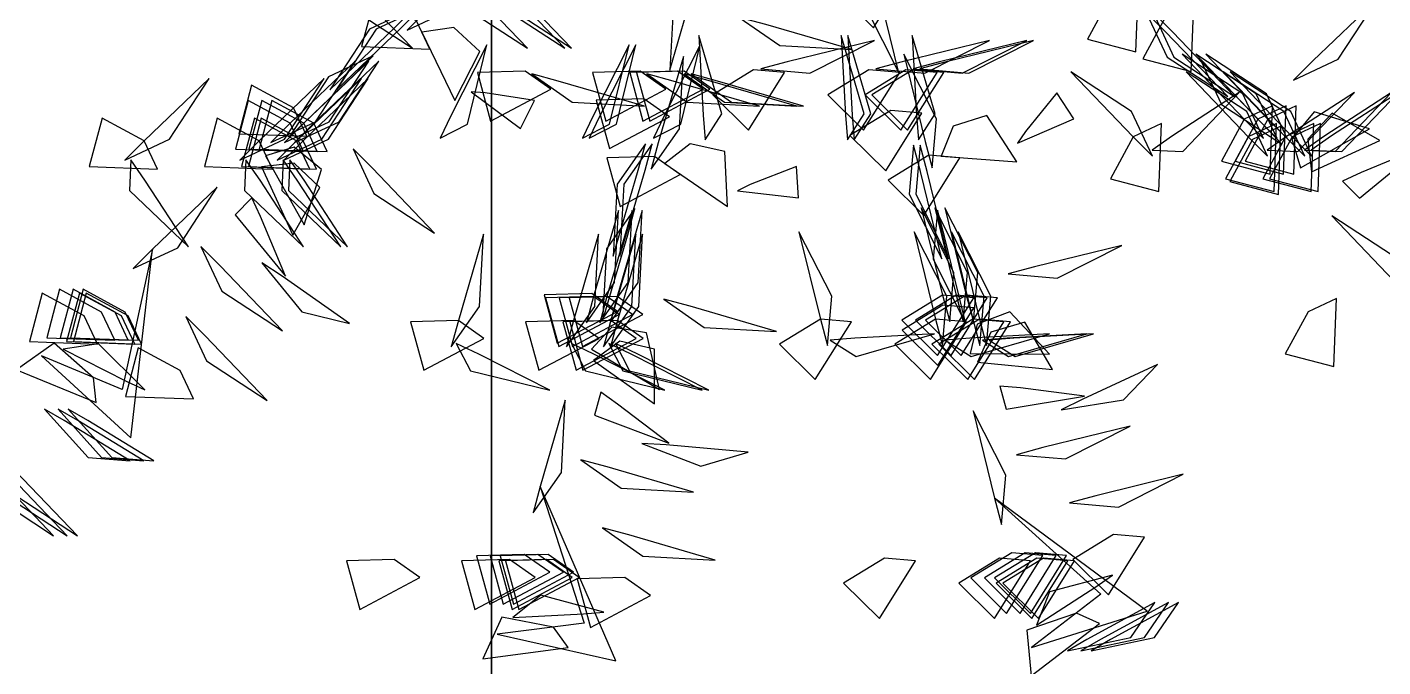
# Model space of a CAD drawing. Header units: millimetres. Extents: x 116.8 to 135.8, y -35.1 to -13.1.
# Drawn here: x 129.875 to 131.242, y -22.45 to -21.805 of the extents above; entities that cross this region are included whole.
import ezdxf

# ---------------------------------------------------------------- set-up
doc = ezdxf.new("R2010")
doc.units = ezdxf.units.MM
for name, color, linetype in [('COPERTURA', 252, 'CONTINUOUS'), ('FOGLIE', 62, 'CONTINUOUS'), ('PARETE_INTERNA', 7, 'CONTINUOUS'), ('PRATO', 83, 'CONTINUOUS')]:
    doc.layers.add(name, color=color, linetype=linetype)

msp = doc.modelspace()

# ---------------------------------------------------------------- linework, layer by layer
at = {"layer": 'COPERTURA'}
for points in [[(130.343016, -23.1399, 7.8), (130.343016, -18.1399, 7.8), (130.343016, -18.1399, 8.1), (130.343016, -23.1399, 8.1)], [(127.943016, -20.6399, 8.1), (127.943016, -23.1399, 8.1), (130.343016, -23.1399, 8.1), (130.343016, -20.6399, 8.1)]]:
    msp.add_3dface(points, dxfattribs=at)
at = {"layer": 'FOGLIE'}
for points in [[(130.277322, -21.788702, 3.127272), (130.257876, -21.808147, 3.127272), (130.302904, -21.787175, 3.083813), (130.342793, -21.726023, 3.122226)], [(130.200575, -21.761007, 1.668164), (130.181129, -21.741561, 1.668164), (130.202102, -21.786589, 1.624705), (130.263254, -21.826479, 1.663118)], [(130.316642, -21.761007, 1.350761), (130.297196, -21.741561, 1.350761), (130.318169, -21.786589, 1.307302), (130.37932, -21.826479, 1.345715)], [(130.354193, -21.761007, 1.794443), (130.334747, -21.741561, 1.794443), (130.35572, -21.786589, 1.750984), (130.416871, -21.826479, 1.789397)], [(130.36102, -21.761007, 2.029936), (130.341575, -21.741561, 2.029936), (130.362547, -21.786589, 1.986477), (130.423699, -21.826479, 2.024889)], [(130.548066, -21.761563, 2.55886), (130.555183, -21.735, 2.55886), (130.526674, -21.775677, 2.515401), (130.522705, -21.848581, 2.553814)], [(130.733095, -21.74484, 2.778028), (130.691998, -21.770051, 2.755859), (130.728018, -21.805708, 2.685116), (130.764435, -21.747478, 2.760799)], [(130.731987, -21.763061, 2.55886), (130.724869, -21.736498, 2.55886), (130.720518, -21.785979, 2.515401), (130.753532, -21.851101, 2.553814)], [(130.966704, -21.774866, 1.138719), (130.943719, -21.817248, 1.11655), (130.992741, -21.830117, 1.045807), (130.995164, -21.76148, 1.12149)], [(130.245339, -21.805674, 2.971593), (130.264784, -21.786228, 2.971593), (130.219756, -21.807201, 2.928134), (130.179867, -21.868352, 2.966546)], [(130.252166, -21.805674, 2.87603), (130.271611, -21.786228, 2.87603), (130.226584, -21.807201, 2.832572), (130.186694, -21.868352, 2.870984)], [(130.26724, -21.798784, 1.300868), (130.224858, -21.775798, 1.278699), (130.211988, -21.82482, 1.207956), (130.280625, -21.827243, 1.283639)], [(131.022494, -21.794692, 1.300868), (130.999508, -21.837074, 1.278699), (131.048531, -21.849943, 1.207956), (131.050953, -21.781306, 1.283639)], [(131.171009, -21.839031, 1.307996), (131.151564, -21.858476, 1.307996), (131.196591, -21.837504, 1.264537), (131.236481, -21.776352, 1.30295)], [(130.619365, -21.802441, 1.181484), (130.592802, -21.795323, 1.181484), (130.633479, -21.823832, 1.138025), (130.706383, -21.827802, 1.176438)], [(131.022556, -21.809765, 2.971593), (131.003111, -21.79032, 2.971593), (131.024083, -21.835348, 2.928134), (131.085235, -21.875237, 2.966546)], [(131.029384, -21.809765, 2.87603), (131.009938, -21.79032, 2.87603), (131.030911, -21.835348, 2.832572), (131.092063, -21.875237, 2.870984)], [(130.304829, -21.805435, 3.139586), (130.272713, -21.810058, 3.097595), (130.305807, -21.8792, 3.056392), (130.331191, -21.829617, 3.142078)], [(130.556466, -21.893738, 0.928347), (130.558503, -21.918658, 0.916897), (130.575142, -21.892586, 0.975201), (130.552085, -21.813508, 0.970591)], [(130.699842, -21.893738, 3.006825), (130.70188, -21.918658, 2.995375), (130.718519, -21.892586, 3.053679), (130.695462, -21.813508, 3.049069)], [(130.70667, -21.893738, 2.911263), (130.708707, -21.918658, 2.899813), (130.725347, -21.892586, 2.958117), (130.70229, -21.813508, 2.953507)], [(130.771531, -21.893738, 2.689422), (130.773568, -21.918658, 2.677972), (130.790207, -21.892586, 2.736276), (130.76715, -21.813508, 2.731666)], [(130.301908, -21.894505, 0.928347), (130.291213, -21.917105, 0.916897), (130.318659, -21.902846, 0.975201), (130.33823, -21.822833, 0.970591)], [(130.445285, -21.894505, 3.006825), (130.43459, -21.917105, 2.995375), (130.462035, -21.902846, 3.053679), (130.481607, -21.822833, 3.049069)], [(130.452112, -21.894505, 2.911263), (130.441417, -21.917105, 2.899813), (130.468863, -21.902846, 2.958117), (130.488434, -21.822833, 2.953507)], [(130.516973, -21.894505, 2.689422), (130.506278, -21.917105, 2.677972), (130.533724, -21.902846, 2.736276), (130.553295, -21.822833, 2.731666)], [(130.64098, -21.840018, 1.668164), (130.614417, -21.847135, 1.668164), (130.663898, -21.851487, 1.624705), (130.729019, -21.818473, 1.663118)], [(130.757046, -21.840018, 1.350761), (130.730483, -21.847135, 1.350761), (130.779965, -21.851487, 1.307302), (130.845086, -21.818473, 1.345715)], [(130.794597, -21.840018, 1.794443), (130.768035, -21.847135, 1.794443), (130.817516, -21.851487, 1.750984), (130.882637, -21.818473, 1.789397)], [(130.801425, -21.840018, 2.029936), (130.774862, -21.847135, 2.029936), (130.824343, -21.851487, 1.986477), (130.889465, -21.818473, 2.024889)], [(130.140002, -21.902125, 2.194388), (130.120557, -21.92157, 2.194388), (130.165585, -21.900598, 2.150929), (130.205474, -21.839446, 2.189342)], [(130.153657, -21.902125, 2.539094), (130.134212, -21.92157, 2.539094), (130.179239, -21.900598, 2.495636), (130.219129, -21.839446, 2.534048)], [(130.204276, -21.853563, 3.073817), (130.223722, -21.834118, 3.073817), (130.178694, -21.85509, 3.030358), (130.138804, -21.916242, 3.06877)], [(130.163898, -21.902125, 2.293363), (130.144453, -21.92157, 2.293363), (130.189481, -21.900598, 2.249904), (130.22937, -21.839446, 2.288317)], [(130.511085, -21.921935, 3.127272), (130.503967, -21.948498, 3.127272), (130.532476, -21.907822, 3.083813), (130.536446, -21.834918, 3.122226)], [(130.780146, -21.920438, 3.127272), (130.787264, -21.947001, 3.127272), (130.791615, -21.897519, 3.083813), (130.758601, -21.832398, 3.122226)], [(131.101939, -21.898033, 2.194388), (131.121384, -21.917478, 2.194388), (131.100412, -21.872451, 2.150929), (131.03926, -21.832561, 2.189342)], [(131.115594, -21.898033, 2.539094), (131.135039, -21.917478, 2.539094), (131.114067, -21.872451, 2.495636), (131.052915, -21.832561, 2.534048)], [(131.077274, -21.857655, 3.073817), (131.057828, -21.83821, 3.073817), (131.078801, -21.883237, 3.030358), (131.139952, -21.923127, 3.06877)], [(131.125835, -21.898033, 2.293363), (131.14528, -21.917478, 2.293363), (131.124308, -21.872451, 2.249904), (131.063156, -21.832561, 2.288317)], [(129.992637, -21.919768, 1.582635), (129.973192, -21.939214, 1.582635), (130.018219, -21.918241, 1.539176), (130.058109, -21.85709, 1.577589)], [(130.108704, -21.919768, 1.265232), (130.089258, -21.939214, 1.265232), (130.134286, -21.918241, 1.221773), (130.174176, -21.85709, 1.260186)], [(130.146255, -21.919768, 1.708914), (130.126809, -21.939214, 1.708914), (130.171837, -21.918241, 1.665455), (130.211727, -21.85709, 1.703868)], [(130.153082, -21.919768, 1.944406), (130.133637, -21.939214, 1.944406), (130.178664, -21.918241, 1.900947), (130.218554, -21.85709, 1.93936)], [(130.376841, -21.849631, 1.789331), (130.328644, -21.850915, 1.767161), (130.34201, -21.899805, 1.696419), (130.402663, -21.867584, 1.772102)], [(130.410192, -21.859515, 1.668164), (130.383629, -21.852398, 1.668164), (130.424305, -21.880907, 1.624705), (130.497209, -21.884876, 1.663118)], [(130.492908, -21.849631, 1.471928), (130.444711, -21.850915, 1.449758), (130.458077, -21.899805, 1.379016), (130.51873, -21.867584, 1.454699)], [(130.530459, -21.849631, 1.915609), (130.482262, -21.850915, 1.89344), (130.495628, -21.899805, 1.822697), (130.556281, -21.867584, 1.89838)], [(130.537286, -21.849631, 2.151102), (130.48909, -21.850915, 2.128932), (130.502456, -21.899805, 2.05819), (130.563108, -21.867584, 2.133873)], [(130.526259, -21.859515, 1.350761), (130.499696, -21.852398, 1.350761), (130.540372, -21.880907, 1.307302), (130.613276, -21.884876, 1.345715)], [(130.56381, -21.859515, 1.794443), (130.537247, -21.852398, 1.794443), (130.577923, -21.880907, 1.750984), (130.650827, -21.884876, 1.789397)], [(130.570637, -21.859515, 2.029936), (130.544074, -21.852398, 2.029936), (130.584751, -21.880907, 1.986477), (130.657654, -21.884876, 2.024889)], [(130.607154, -21.848133, 1.789331), (130.566057, -21.873344, 1.767161), (130.602077, -21.909, 1.696419), (130.638494, -21.85077, 1.772102)], [(130.723221, -21.848133, 1.471928), (130.682124, -21.873344, 1.449758), (130.718144, -21.909, 1.379016), (130.754561, -21.85077, 1.454699)], [(130.760772, -21.848133, 1.915609), (130.719675, -21.873344, 1.89344), (130.755695, -21.909, 1.822697), (130.792112, -21.85077, 1.89838)], [(130.7676, -21.848133, 2.151102), (130.726503, -21.873344, 2.128932), (130.762523, -21.909, 2.05819), (130.798939, -21.85077, 2.133873)], [(130.989861, -21.915677, 1.582635), (131.009306, -21.935122, 1.582635), (130.988334, -21.890094, 1.539176), (130.927182, -21.850205, 1.577589)], [(131.105927, -21.915677, 1.265232), (131.125373, -21.935122, 1.265232), (131.1044, -21.890094, 1.221773), (131.043249, -21.850205, 1.260186)], [(131.143478, -21.915677, 1.708914), (131.162924, -21.935122, 1.708914), (131.141951, -21.890094, 1.665455), (131.0808, -21.850205, 1.703868)], [(131.150306, -21.915677, 1.944406), (131.169751, -21.935122, 1.944406), (131.148779, -21.890094, 1.900947), (131.087627, -21.850205, 1.93936)], [(130.143396, -21.886664, 1.149411), (130.101015, -21.863678, 1.127241), (130.088145, -21.9127, 1.056499), (130.156782, -21.915123, 1.132181)], [(130.336631, -21.871405, 1.163339), (130.322511, -21.870333, 1.139765), (130.372154, -21.907229, 1.162795), (130.386141, -21.879009, 1.239047)], [(130.881425, -21.910426, 1.163339), (130.873436, -21.922118, 1.139765), (130.93021, -21.897574, 1.162795), (130.912765, -21.871351, 1.239047)], [(131.029563, -21.914861, 1.737256), (131.009, -21.929086, 1.748706), (131.039899, -21.93046, 1.690402), (131.096854, -21.870953, 1.695012)], [(131.145629, -21.914862, 1.419853), (131.125067, -21.929086, 1.431303), (131.155966, -21.93046, 1.372998), (131.212921, -21.870953, 1.377609)], [(131.183181, -21.914861, 1.863534), (131.162618, -21.929086, 1.874984), (131.193517, -21.93046, 1.81668), (131.250472, -21.870953, 1.82129)], [(131.190008, -21.914861, 2.099027), (131.169446, -21.929086, 2.110477), (131.200344, -21.93046, 2.052173), (131.257299, -21.870953, 2.056783)], [(130.140002, -21.902125, 2.194388), (130.097621, -21.879139, 2.172218), (130.084751, -21.928161, 2.101476), (130.153388, -21.930584, 2.177159)], [(130.153657, -21.902125, 2.539094), (130.111276, -21.879139, 2.516925), (130.098406, -21.928161, 2.446182), (130.167043, -21.930584, 2.521865)], [(130.163898, -21.902125, 2.293363), (130.121517, -21.879139, 2.271194), (130.108647, -21.928161, 2.200451), (130.177284, -21.930584, 2.276134)], [(130.496669, -21.87748, 1.138719), (130.448473, -21.878764, 1.11655), (130.461839, -21.927654, 1.045807), (130.522492, -21.895433, 1.12149)], [(131.101939, -21.898033, 2.194388), (131.078953, -21.940415, 2.172218), (131.127975, -21.953284, 2.101476), (131.130398, -21.884647, 2.177159)], [(131.115594, -21.898033, 2.539094), (131.092608, -21.940415, 2.516925), (131.14163, -21.953284, 2.446182), (131.144053, -21.884647, 2.521865)], [(131.125835, -21.898033, 2.293363), (131.102849, -21.940415, 2.271194), (131.151872, -21.953284, 2.200451), (131.154294, -21.884647, 2.276134)], [(129.992637, -21.919768, 1.582635), (129.950255, -21.896782, 1.560466), (129.937386, -21.945805, 1.489723), (130.006023, -21.948228, 1.565406)], [(130.108704, -21.919768, 1.265232), (130.066322, -21.896782, 1.243063), (130.053453, -21.945805, 1.17232), (130.12209, -21.948228, 1.248003)], [(130.146255, -21.919768, 1.708914), (130.103873, -21.896782, 1.686744), (130.091004, -21.945805, 1.616002), (130.159641, -21.948228, 1.691685)], [(130.153082, -21.919768, 1.944406), (130.110701, -21.896782, 1.922237), (130.097831, -21.945805, 1.851494), (130.166468, -21.948228, 1.927177)], [(130.745435, -21.889146, 1.138719), (130.704337, -21.914356, 1.11655), (130.740358, -21.950013, 1.045807), (130.776774, -21.891783, 1.12149)], [(130.808392, -21.904983, 3.139586), (130.796338, -21.935107, 3.097595), (130.872763, -21.941017, 3.056392), (130.842515, -21.894243, 3.142078)], [(131.149798, -21.917889, 1.534015), (131.158733, -21.946985, 1.490545), (131.228266, -21.907774, 1.455888), (131.172271, -21.890511, 1.539622)], [(131.166047, -21.918032, 1.350132), (131.169546, -21.950873, 1.308596), (131.238467, -21.919418, 1.265772), (131.190629, -21.891978, 1.351815)], [(130.989861, -21.915677, 1.582635), (130.966875, -21.958058, 1.560466), (131.015897, -21.970928, 1.489723), (131.01832, -21.902291, 1.565406)], [(131.105927, -21.915677, 1.265232), (131.082942, -21.958058, 1.243063), (131.131964, -21.970928, 1.17232), (131.134387, -21.902291, 1.248003)], [(131.110374, -21.918535, 1.149411), (131.087388, -21.960917, 1.127241), (131.13641, -21.973786, 1.056499), (131.138833, -21.905149, 1.132181)], [(131.143478, -21.915677, 1.708914), (131.120493, -21.958058, 1.686744), (131.169515, -21.970928, 1.616002), (131.171938, -21.902291, 1.691685)], [(131.150306, -21.915677, 1.944406), (131.12732, -21.958058, 1.922237), (131.176343, -21.970928, 1.851494), (131.178765, -21.902291, 1.927177)], [(130.144043, -21.926088, 1.534015), (130.114946, -21.935023, 1.490545), (130.154157, -22.004555, 1.455888), (130.17142, -21.94856, 1.539622)], [(130.490958, -21.949211, 2.971593), (130.498075, -21.922649, 2.971593), (130.469567, -21.963325, 2.928134), (130.465597, -22.036229, 2.966546)], [(130.497785, -21.949211, 2.87603), (130.504903, -21.922649, 2.87603), (130.476394, -21.963325, 2.832572), (130.472424, -22.036229, 2.870984)], [(130.543273, -21.922674, 3.139586), (130.517772, -21.942735, 3.097595), (130.581003, -21.986066, 3.056392), (130.578195, -21.930435, 3.142078)], [(130.775439, -21.950709, 2.971593), (130.768322, -21.924146, 2.971593), (130.763971, -21.973627, 2.928134), (130.796985, -22.038749, 2.966546)], [(130.782267, -21.950709, 2.87603), (130.775149, -21.924146, 2.87603), (130.770798, -21.973627, 2.832572), (130.803812, -22.038749, 2.870984)], [(129.993452, -21.95947, 1.737256), (129.979228, -21.938908, 1.748706), (129.977854, -21.969806, 1.690402), (130.037361, -22.026762, 1.695012)], [(130.109519, -21.95947, 1.419853), (130.095295, -21.938908, 1.431303), (130.09392, -21.969806, 1.372998), (130.153428, -22.026762, 1.377609)], [(130.14707, -21.95947, 1.863534), (130.132846, -21.938908, 1.874984), (130.131472, -21.969806, 1.81668), (130.190979, -22.026762, 1.82129)], [(130.153897, -21.95947, 2.099027), (130.139673, -21.938908, 2.110477), (130.138299, -21.969806, 2.052173), (130.197806, -22.026762, 2.056783)], [(130.2229, -21.947299, 1.307996), (130.203455, -21.927854, 1.307996), (130.224427, -21.972881, 1.264537), (130.285579, -22.012771, 1.30295)], [(130.507394, -21.935708, 1.300868), (130.459198, -21.936992, 1.278699), (130.472564, -21.985882, 1.207956), (130.533216, -21.953661, 1.283639)], [(130.783837, -21.93421, 1.300868), (130.742739, -21.959421, 1.278699), (130.77876, -21.995077, 1.207956), (130.815176, -21.936847, 1.283639)], [(131.219849, -21.951804, 2.017029), (131.201086, -21.960545, 2.035135), (131.218101, -21.977549, 1.973675), (131.279952, -21.9267, 1.9538)], [(130.143899, -21.942337, 1.350132), (130.111058, -21.945836, 1.308596), (130.142513, -22.014757, 1.265772), (130.169954, -21.966919, 1.351815)], [(130.6038, -21.963904, 1.163339), (130.591036, -21.970036, 1.139765), (130.652475, -21.977167, 1.162795), (130.650479, -21.945734, 1.239047)], [(130.000987, -22.029073, 1.120901), (129.981542, -22.048518, 1.120901), (130.026569, -22.027546, 1.077442), (130.066459, -21.966394, 1.115855)], [(130.110127, -21.996139, 2.017029), (130.101386, -21.977376, 2.035135), (130.084382, -21.994391, 1.973675), (130.135232, -22.056242, 1.9538)], [(130.445673, -22.076874, 2.194388), (130.438555, -22.103437, 2.194388), (130.467064, -22.062761, 2.150929), (130.471034, -21.989857, 2.189342)], [(130.459328, -22.076874, 2.539094), (130.45221, -22.103437, 2.539094), (130.480719, -22.062761, 2.495636), (130.484689, -21.989857, 2.534048)], [(130.480256, -22.01463, 3.073817), (130.487374, -21.988067, 3.073817), (130.458865, -22.028744, 3.030358), (130.454895, -22.101647, 3.06877)], [(130.469569, -22.076874, 2.293363), (130.462451, -22.103437, 2.293363), (130.49096, -22.062761, 2.249904), (130.49493, -21.989857, 2.288317)], [(130.797766, -22.075377, 2.194388), (130.804884, -22.10194, 2.194388), (130.809235, -22.052458, 2.150929), (130.776221, -21.987337, 2.189342)], [(130.799796, -22.016128, 3.073817), (130.792678, -21.989565, 3.073817), (130.788327, -22.039046, 3.030358), (130.821341, -22.104167, 3.06877)], [(130.811421, -22.075377, 2.539094), (130.818538, -22.10194, 2.539094), (130.82289, -22.052458, 2.495636), (130.789876, -21.987337, 2.534048)], [(130.821662, -22.075377, 2.293363), (130.82878, -22.10194, 2.293363), (130.833131, -22.052458, 2.249904), (130.800117, -21.987337, 2.288317)], [(131.252783, -22.060944, 1.120901), (131.272228, -22.08039, 1.120901), (131.251256, -22.035362, 1.077442), (131.190104, -21.995472, 1.115855)], [(130.309493, -22.100976, 1.582635), (130.302376, -22.127539, 1.582635), (130.330884, -22.086862, 1.539176), (130.334854, -22.013959, 1.577589)], [(130.42556, -22.100976, 1.265232), (130.418442, -22.127539, 1.265232), (130.446951, -22.086862, 1.221773), (130.450921, -22.013959, 1.260186)], [(130.463111, -22.100976, 1.708914), (130.455993, -22.127539, 1.708914), (130.484502, -22.086862, 1.665455), (130.488472, -22.013959, 1.703868)], [(130.469938, -22.100976, 1.944406), (130.462821, -22.127539, 1.944406), (130.49133, -22.086862, 1.900947), (130.495299, -22.013959, 1.93936)], [(130.674502, -22.099478, 1.582635), (130.68162, -22.126041, 1.582635), (130.685971, -22.07656, 1.539176), (130.652957, -22.011439, 1.577589)], [(130.790569, -22.099478, 1.265232), (130.797687, -22.126041, 1.265232), (130.802038, -22.07656, 1.221773), (130.769024, -22.011438, 1.260186)], [(130.82812, -22.099478, 1.708914), (130.835238, -22.126041, 1.708914), (130.839589, -22.07656, 1.665455), (130.806575, -22.011439, 1.703868)], [(130.834948, -22.099478, 1.944406), (130.842065, -22.126041, 1.944406), (130.846416, -22.07656, 1.900947), (130.813402, -22.011439, 1.93936)], [(130.000987, -22.029073, 1.120901), (129.97063, -22.170499, 1.221589), (129.889123, -22.136496, 1.167292), (129.979209, -22.219379, 1.175526)], [(130.069375, -22.045825, 2.140123), (130.049929, -22.026379, 2.140123), (130.070902, -22.071407, 2.096664), (130.132053, -22.111297, 2.135077)], [(130.890285, -22.046867, 1.307996), (130.863722, -22.053984, 1.307996), (130.913203, -22.058335, 1.264537), (130.978325, -22.025321, 1.30295)], [(130.131893, -22.056274, 1.433941), (130.111452, -22.042716, 1.421507), (130.15165, -22.092262, 1.404617), (130.199887, -22.104031, 1.470502)], [(129.932268, -22.096204, 1.356107), (129.889886, -22.073218, 1.333937), (129.877017, -22.122241, 1.263195), (129.945654, -22.124664, 1.338878)], [(129.949704, -22.092423, 2.247844), (129.907322, -22.069438, 2.225674), (129.894452, -22.11846, 2.154932), (129.963089, -22.120883, 2.230615)], [(129.963359, -22.092423, 2.59255), (129.920977, -22.069438, 2.570381), (129.908107, -22.11846, 2.499638), (129.976744, -22.120883, 2.575321)], [(129.969819, -22.096204, 1.799789), (129.927437, -22.073218, 1.777619), (129.914568, -22.122241, 1.706876), (129.983205, -22.124664, 1.782559)], [(129.9736, -22.092423, 2.346819), (129.931218, -22.069438, 2.324649), (129.918349, -22.11846, 2.253907), (129.986985, -22.120883, 2.32959)], [(129.976646, -22.096204, 2.035281), (129.934265, -22.073218, 2.013112), (129.921395, -22.122241, 1.942369), (129.990032, -22.124664, 2.018052)], [(130.444083, -22.073736, 1.149411), (130.395886, -22.07502, 1.127241), (130.409252, -22.12391, 1.056499), (130.469905, -22.091689, 1.132181)], [(130.797766, -22.075377, 2.194388), (130.756669, -22.100587, 2.172218), (130.792689, -22.136244, 2.101476), (130.829105, -22.078014, 2.177159)], [(130.811421, -22.075377, 2.539094), (130.770324, -22.100587, 2.516925), (130.806344, -22.136244, 2.446182), (130.84276, -22.078014, 2.521865)], [(130.821662, -22.075377, 2.293363), (130.780565, -22.100587, 2.271194), (130.816585, -22.136244, 2.200451), (130.853001, -22.078014, 2.276134)], [(130.445673, -22.076874, 2.194388), (130.397476, -22.078159, 2.172218), (130.410842, -22.127048, 2.101476), (130.471495, -22.094828, 2.177159)], [(130.459328, -22.076874, 2.539094), (130.411131, -22.078159, 2.516925), (130.424497, -22.127048, 2.446182), (130.48515, -22.094828, 2.521865)], [(130.469569, -22.076874, 2.293363), (130.421372, -22.078159, 2.271194), (130.434738, -22.127048, 2.200451), (130.495391, -22.094828, 2.276134)], [(130.543253, -22.086495, 1.307996), (130.51669, -22.079378, 1.307996), (130.557367, -22.107887, 1.264537), (130.630271, -22.111856, 1.30295)], [(130.798021, -22.085401, 1.149411), (130.756924, -22.110612, 1.127241), (130.792944, -22.146269, 1.056499), (130.829361, -22.088039, 1.132181)], [(131.166297, -22.092112, 1.67351), (131.143311, -22.134494, 1.65134), (131.192333, -22.147364, 1.580598), (131.194756, -22.078727, 1.656281)], [(130.054026, -22.116173, 1.45589), (130.034581, -22.096728, 1.45589), (130.055553, -22.141756, 1.412431), (130.116705, -22.181645, 1.450844)], [(130.309493, -22.100976, 1.582635), (130.261296, -22.10226, 1.560466), (130.274663, -22.15115, 1.489723), (130.335315, -22.118929, 1.565406)], [(130.42556, -22.100976, 1.265232), (130.377363, -22.10226, 1.243063), (130.390729, -22.15115, 1.17232), (130.451382, -22.118929, 1.248003)], [(130.463111, -22.100976, 1.708914), (130.414914, -22.10226, 1.686744), (130.42828, -22.15115, 1.616002), (130.488933, -22.118929, 1.691685)], [(130.469938, -22.100976, 1.944406), (130.421742, -22.10226, 1.922237), (130.435108, -22.15115, 1.851494), (130.49576, -22.118929, 1.927177)], [(130.674502, -22.099478, 1.582635), (130.633405, -22.124689, 1.560466), (130.669425, -22.160345, 1.489723), (130.705842, -22.102115, 1.565406)], [(130.790569, -22.099478, 1.265232), (130.749472, -22.124689, 1.243063), (130.785492, -22.160345, 1.17232), (130.821908, -22.102115, 1.248003)], [(130.82812, -22.099478, 1.708914), (130.787023, -22.124689, 1.686744), (130.823043, -22.160345, 1.616002), (130.859459, -22.102115, 1.691685)], [(130.834948, -22.099478, 1.944406), (130.79385, -22.124689, 1.922237), (130.82987, -22.160345, 1.851494), (130.866287, -22.102115, 1.927177)], [(130.832487, -22.104554, 1.534015), (130.825677, -22.13422, 1.490545), (130.905499, -22.135028, 1.455888), (130.865637, -22.09208, 1.539622)], [(130.846487, -22.112803, 1.350132), (130.833097, -22.142993, 1.308596), (130.908512, -22.150213, 1.265772), (130.880803, -22.10253, 1.351815)], [(130.464355, -22.107555, 1.534015), (130.443625, -22.129841, 1.490545), (130.512348, -22.170453, 1.455888), (130.499301, -22.113328, 1.539622)], [(130.709293, -22.118623, 1.737256), (130.684373, -22.120661, 1.748706), (130.710445, -22.1373, 1.690402), (130.789523, -22.114243, 1.695012)], [(130.82536, -22.118623, 1.419853), (130.80044, -22.120661, 1.431303), (130.826512, -22.1373, 1.372998), (130.90559, -22.114243, 1.377609)], [(130.862911, -22.118623, 1.863534), (130.837991, -22.120661, 1.874984), (130.864063, -22.1373, 1.81668), (130.943141, -22.114243, 1.82129)], [(130.869738, -22.118623, 2.099027), (130.844818, -22.120661, 2.110477), (130.87089, -22.1373, 2.052173), (130.949968, -22.114243, 2.056783)], [(129.941571, -22.158609, 1.201966), (129.901853, -22.123881, 1.196262), (129.864159, -22.150681, 1.122545), (129.944412, -22.183714, 1.176518)], [(129.974546, -22.162245, 1.499908), (129.993309, -22.170985, 1.518014), (129.946642, -22.124314, 1.518021), (129.911, -22.129746, 1.443816)], [(130.029124, -22.151383, 1.310298), (129.986743, -22.128397, 1.288129), (129.973873, -22.17742, 1.217386), (130.04251, -22.179842, 1.293069)], [(130.33005, -22.134951, 1.737256), (130.30745, -22.124256, 1.748706), (130.321709, -22.151702, 1.690402), (130.401722, -22.171273, 1.695012)], [(130.446117, -22.134951, 1.419853), (130.423517, -22.124256, 1.431303), (130.437776, -22.151702, 1.372998), (130.517788, -22.171273, 1.377609)], [(130.472355, -22.121699, 1.350132), (130.445664, -22.14115, 1.308596), (130.507365, -22.185109, 1.265772), (130.50721, -22.12996, 1.351815)], [(130.483668, -22.134951, 1.863534), (130.461068, -22.124256, 1.874984), (130.475327, -22.151702, 1.81668), (130.555339, -22.171273, 1.82129)], [(130.490495, -22.134951, 2.099027), (130.467895, -22.124256, 2.110477), (130.482155, -22.151702, 2.052173), (130.562167, -22.171273, 2.056783)], [(130.939156, -22.180169, 1.433941), (130.917195, -22.191092, 1.421507), (130.980202, -22.181053, 1.404617), (131.014512, -22.145162, 1.470502)], [(130.876195, -22.168951, 2.017029), (130.855576, -22.167139, 2.035135), (130.861809, -22.190373, 1.973675), (130.940798, -22.177261, 1.9538)], [(130.391958, -22.26827, 1.120901), (130.38484, -22.294833, 1.120901), (130.413349, -22.254156, 1.077442), (130.417319, -22.181253, 1.115855)], [(130.470009, -22.185178, 2.017029), (130.453058, -22.1733, 2.035135), (130.446839, -22.196537, 1.973675), (130.521802, -22.224677, 1.9538)], [(129.912112, -22.201713, 2.194093), (129.892302, -22.190407, 2.17873), (129.936094, -22.239014, 2.170031), (129.978568, -22.242384, 2.240678)], [(129.925767, -22.201713, 2.538799), (129.905957, -22.190407, 2.523437), (129.949749, -22.239014, 2.514738), (129.992223, -22.242384, 2.585384)], [(129.936008, -22.201713, 2.293068), (129.916199, -22.190407, 2.277705), (129.95999, -22.239014, 2.269007), (130.002464, -22.242384, 2.339653)], [(130.850146, -22.279936, 1.120901), (130.857264, -22.306499, 1.120901), (130.861615, -22.257017, 1.077442), (130.828601, -22.191896, 1.115855)], [(130.898848, -22.229087, 2.140123), (130.872285, -22.236204, 2.140123), (130.921766, -22.240555, 2.096664), (130.986888, -22.207541, 2.135077)], [(130.518926, -22.226374, 1.433941), (130.494445, -22.224853, 1.421507), (130.55403, -22.247663, 1.404617), (130.601689, -22.233736, 1.470502)], [(129.838796, -22.252507, 2.347628), (129.819351, -22.233061, 2.347628), (129.840323, -22.278089, 2.304169), (129.901475, -22.317979, 2.342581)], [(129.852451, -22.252507, 2.692334), (129.833006, -22.233061, 2.692334), (129.853978, -22.278089, 2.648875), (129.91513, -22.317979, 2.687288)], [(129.862693, -22.252507, 2.446603), (129.843247, -22.233061, 2.446603), (129.86422, -22.278089, 2.403144), (129.925371, -22.317979, 2.441557)], [(130.459559, -22.248584, 2.140123), (130.432996, -22.241466, 2.140123), (130.473672, -22.269975, 2.096664), (130.546576, -22.273945, 2.135077)], [(130.952098, -22.277553, 1.45589), (130.925535, -22.284671, 1.45589), (130.975016, -22.289022, 1.412431), (131.040137, -22.256008, 1.450844)], [(130.391958, -22.26827, 1.120901), (130.43638, -22.405927, 1.221589), (130.348792, -22.417234, 1.167292), (130.46825, -22.443969, 1.175526)], [(130.850146, -22.279936, 1.120901), (130.957446, -22.376939, 1.221589), (130.887246, -22.430525, 1.167292), (131.004067, -22.393949, 1.175526)], [(130.481441, -22.317182, 1.45589), (130.454878, -22.310065, 1.45589), (130.495554, -22.338573, 1.412431), (130.568458, -22.342543, 1.450844)], [(130.970139, -22.316723, 1.310298), (130.929042, -22.341934, 1.288129), (130.965062, -22.377591, 1.217386), (131.001478, -22.319361, 1.293069)], [(130.86742, -22.33533, 2.247844), (130.826323, -22.36054, 2.225674), (130.862343, -22.396197, 2.154932), (130.898759, -22.337967, 2.230615)], [(130.881075, -22.33533, 2.59255), (130.839978, -22.36054, 2.570381), (130.875998, -22.396197, 2.499638), (130.912414, -22.337967, 2.575321)], [(130.891316, -22.33533, 2.346819), (130.850219, -22.36054, 2.324649), (130.886239, -22.396197, 2.253907), (130.922656, -22.337967, 2.32959)], [(130.244913, -22.341992, 1.67351), (130.196716, -22.343276, 1.65134), (130.210082, -22.392166, 1.580598), (130.270735, -22.359945, 1.656281)], [(130.36098, -22.341992, 1.356107), (130.312783, -22.343276, 1.333937), (130.326149, -22.392166, 1.263195), (130.386802, -22.359945, 1.338878)], [(130.376019, -22.336827, 2.247844), (130.327822, -22.338112, 2.225674), (130.341188, -22.387001, 2.154932), (130.401841, -22.354781, 2.230615)], [(130.389674, -22.336827, 2.59255), (130.341477, -22.338112, 2.570381), (130.354843, -22.387001, 2.499638), (130.415496, -22.354781, 2.575321)], [(130.398531, -22.341992, 1.799789), (130.350334, -22.343276, 1.777619), (130.3637, -22.392166, 1.706876), (130.424353, -22.359945, 1.782559)], [(130.399915, -22.336827, 2.346819), (130.351718, -22.338112, 2.324649), (130.365084, -22.387001, 2.253907), (130.425737, -22.354781, 2.32959)], [(130.405358, -22.341992, 2.035281), (130.357162, -22.343276, 2.013112), (130.370528, -22.392166, 1.942369), (130.43118, -22.359945, 2.018052)], [(130.739082, -22.340494, 1.67351), (130.697985, -22.365705, 1.65134), (130.734005, -22.401361, 1.580598), (130.770422, -22.343131, 1.656281)], [(130.855149, -22.340494, 1.356107), (130.814052, -22.365705, 1.333937), (130.850072, -22.401361, 1.263195), (130.886488, -22.343131, 1.338878)], [(130.8927, -22.340494, 1.799789), (130.851603, -22.365705, 1.777619), (130.887623, -22.401361, 1.706876), (130.924039, -22.343131, 1.782559)], [(130.899528, -22.340494, 2.035281), (130.85843, -22.365705, 2.013112), (130.89445, -22.401361, 1.942369), (130.930867, -22.343131, 2.018052)], [(130.47748, -22.360125, 1.310298), (130.429284, -22.36141, 1.288129), (130.44265, -22.410299, 1.217386), (130.503302, -22.378079, 1.293069)], [(130.952257, -22.36942, 1.499908), (130.969208, -22.357542, 1.518014), (130.905456, -22.374621, 1.518021), (130.892339, -22.408204, 1.443816)], [(130.435645, -22.396821, 1.499908), (130.456264, -22.395009, 1.518014), (130.392514, -22.377924, 1.518021), (130.364363, -22.40045, 1.443816)], [(130.943272, -22.42253, 2.194093), (130.923576, -22.434032, 2.17873), (130.987567, -22.420411, 2.170031), (131.011722, -22.385312, 2.240678)], [(130.956927, -22.42253, 2.538799), (130.937231, -22.434032, 2.523437), (131.001222, -22.420411, 2.514738), (131.025377, -22.385312, 2.585384)], [(130.967168, -22.42253, 2.293068), (130.947472, -22.434032, 2.277705), (131.011463, -22.420411, 2.269007), (131.035618, -22.385312, 2.339653)], [(130.40527, -22.410159, 1.201966), (130.353509, -22.399943, 1.196262), (130.334265, -22.442, 1.122545), (130.420283, -22.430481, 1.176518)], [(130.93262, -22.39616, 1.201966), (130.882686, -22.413192, 1.196262), (130.887048, -22.459237, 1.122545), (130.955782, -22.406252, 1.176518)]]:
    msp.add_3dface(points, dxfattribs=at)
at = {"layer": 'PARETE_INTERNA'}
msp.add_3dface([(130.343016, -20.6399, 7.8), (130.343016, -23.1399, 7.8), (127.943016, -23.1399, 7.8), (127.943016, -20.6399, 7.8)], dxfattribs=at)
at = {"layer": 'PRATO'}
for points in [[(128.843016, -22.9899), (128.843016, -20.5649), (131.565629, -20.094816), (131.343016, -22.9899)], [(128.843016, -20.5649, -0.0183), (128.843016, -22.9899, -0.0183), (131.343016, -22.9899, -0.0183), (131.565629, -20.094816, -0.0183)]]:
    msp.add_3dface(points, dxfattribs=at)

doc.saveas('drawing.dxf')
